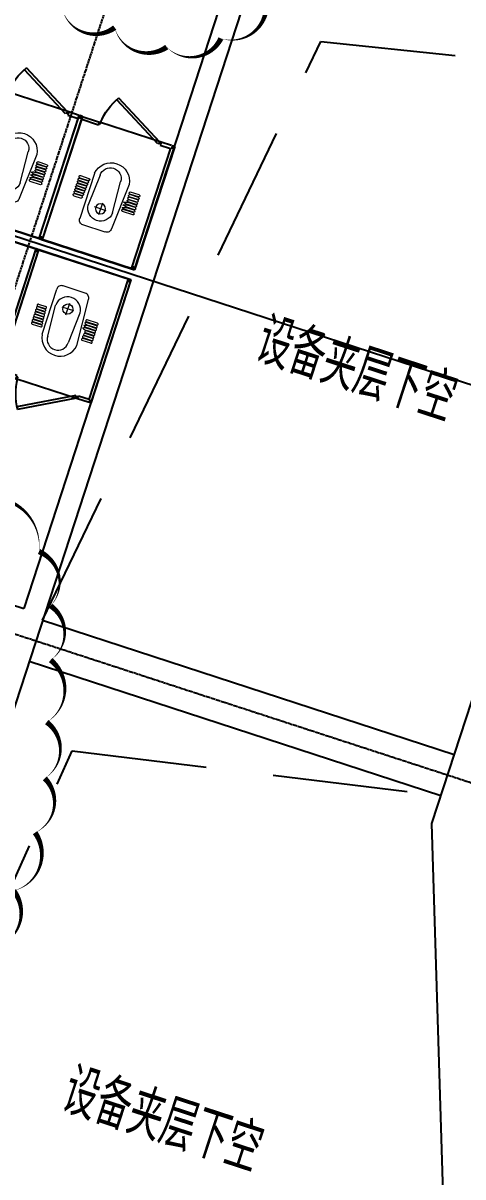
# Model space of a CAD drawing. Header units: millimetres. Extents: x 11639278 to 23698211, y -13072636 to -5537337.
# Drawn here: x 11845682 to 11849755, y -6343850 to -6333166 of the extents above; entities that cross this region are included whole.
import ezdxf
from ezdxf.enums import TextEntityAlignment as Align

# ---------------------------------------------------------------- set-up
doc = ezdxf.new("R2010")
doc.units = ezdxf.units.MM
doc.header["$LTSCALE"] = 10
for name, pattern in [('A2-RD-F1（少）$0$AUDIT_I_130807214254-2', [0]), ('A2-RG-AXIS$0$CENTER', [2, 1.25, -0.25, 0.25, -0.25]), ('A2-RG-AXIS$0$DOTE', [2.42, 2, -0.2, 0.02, -0.2]), ('A2-RI-F1$0$HIDDEN', [0.375, 0.25, -0.125])]:
    doc.linetypes.add(name, pattern=pattern)
for name, color, linetype in [('A2-RD-F1（少）$0$A-1-1-X-toilel$0$A-FIXT', 55, 'Continuous'), ('A2-RD-F1（少）$0$B1-WC-FIXT', 55, 'A2-RD-F1（少）$0$AUDIT_I_130807214254-2'), ('A2-RG-AXIS$0$A-GRID', 1, 'A2-RG-AXIS$0$CENTER'), ('A2-RI-F1$0$A-BEAM-PLAN-C', 2, 'Continuous'), ('A2-RI-F1$0$A-SYMB-AREA', 4, 'Continuous'), ('A2-RI-F1$0$A-SYMB-NAME', 4, 'Continuous'), ('A2-RI-F1$0$A-SYMB-VOID', 35, 'Continuous'), ('A2-RI-F1$0$A-WALL', 7, 'Continuous'), ('A2-RI-F1$0$an-flor-strs-trds', 1, 'Continuous')]:
    doc.layers.add(name, color=color, linetype=linetype)
doc.styles.add('A2-RI-F1$0$ECADI', font='hzs.shx', dxfattribs={"width": 0.7, "bigfont": 'hztxt.shx'})

# ---------------------------------------------------------------- blocks, each defined once
blk = doc.blocks.new('A2-RI-F1$0$5erhfh')
at = {"layer": 'A2-RI-F1$0$A-SYMB-AREA', "style": 'A2-RI-F1$0$ECADI', "width": 0.7}
blk.add_attdef('340M2', text='', height=2.5, dxfattribs=at).set_placement((0, 1.25), align=Align.MIDDLE_LEFT)
at = {"layer": 'A2-RI-F1$0$A-SYMB-NAME', "style": 'A2-RI-F1$0$ECADI', "width": 0.7}
blk.add_attdef('CHINESENAME', (-12.29, 3.09), '', height=4.5, dxfattribs=at)
blk = doc.blocks.new('A2-RI-F1')
at = {"layer": 'A2-RI-F1$0$A-BEAM-PLAN-C'}
for p, q in [((11845862.3, -6338695.2), (11849673.6, -6339937.4)), ((11845738.4, -6339075.5), (11849549.2, -6340317.6))]:
    blk.add_line(p, q, dxfattribs=at)
at = {"layer": 'A2-RI-F1$0$A-SYMB-VOID', "linetype": 'A2-RI-F1$0$HIDDEN', "ltscale": 500}
for points in [[(11845862.3, -6338695.2), (11848439.5, -6333337.5), (11851779.8, -6333682.2)], [(11843694.3, -6345347), (11846135.5, -6339904), (11849549.2, -6340317.6)]]:
    blk.add_lwpolyline(points, dxfattribs=at)
at = {"layer": 'A2-RI-F1$0$A-WALL'}
for p, q in [((11847985.1, -6332182.4), (11842623.9, -6348630.8)), ((11847795, -6332120.4), (11846710.3, -6335448.1)), ((11846710.3, -6335448.1), (11843258.9, -6334323.1)), ((11846679.3, -6335543.2), (11843227.9, -6334418.2)), ((11846679.3, -6335543.2), (11845687.7, -6338585.5)), ((11844309.2, -6338136.2), (11845687.7, -6338585.5))]:
    blk.add_line(p, q, dxfattribs=at)
at = {"layer": 'A2-RI-F1$0$an-flor-strs-trds'}
blk.add_lwpolyline([(11857710.6, -6325774.6), (11854689.4, -6329629.9), (11854741, -6329758.5), (11854505, -6329573.2), (11854556.6, -6329701.8), (11852027.8, -6332921), (11850778.5, -6336753.9), (11850871, -6336857), (11850585.9, -6336763.7), (11850678.4, -6336866.9), (11849463.9, -6340578.2), (11849594.2, -6344802.2), (11849476.4, -6344875.1), (11849776.3, -6344865.9), (11849658.4, -6344938.8), (11849804.2, -6349850.7)], dxfattribs=at)
at = {"layer": 'Defpoints', "color": 3, "linetype": 'Continuous'}
blk.add_line((11881898.7, -6346970), (11828646, -6329612.7), dxfattribs=at)
at = {"layer": 'Defpoints'}
for points in [[(11846048.9, -6333047, 0, 50, 0.5205671), (11846530.6, -6333207.5, 0, 50, 0.5205671), (11846530.6, -6333207.5, 0, 50, 0.5205671), (11847012.3, -6333388, 0, 50, 0.5205671), (11847012.3, -6333388, 0, 50, 0.5205671), (11847514.1, -6333307.8, 0, 50, 0.5205671), (11847514.1, -6333307.8, 0, 50, 0.5205671), (11847935.7, -6332986.8, 0, 50, 0.5205671)], [(11845434, -6341721.3, 0, 50, 0.5205671), (11845595.7, -6341200.7, 0, 50, 0.5205671)], [(11845595.7, -6341200.7, 0, 50, 0.5205671), (11845793.3, -6340662.2, 0, 50, 0.5205671), (11845793.3, -6340662.2, 0, 50, 0.5205671), (11845883.1, -6340159.5, 0, 50, 0.5205671), (11845883.1, -6340159.5, 0, 50, 0.5205671), (11845901.1, -6339638.9, 0, 50, 0.5205671), (11845901.1, -6339638.9, 0, 50, 0.5205671), (11845937, -6339064.4, 0, 50, 0.5205671), (11845937, -6339064.4, 0, 50, 0.5205671), (11845937, -6338561.7, 0, 50, 0.5205671), (11845937, -6338561.7, 0, 50, 0.5205671), (11845829.2, -6338059.1, 0, 50, 0.5205671), (11845829.2, -6338059.1, 0, 50, 0.5205671), (11845290.3, -6337574.4, 0, 50, 0.5205671)]]:
    blk.add_lwpolyline(points, format="xyseb", dxfattribs=at)
ref = blk.add_blockref('A2-RI-F1$0$5erhfh', (11848877.8, -6336966.8), dxfattribs=dict(xscale=100.0000000002661, yscale=100.0000000002661, zscale=100.0000000002661, rotation=341.9467459264774))
ref.add_attrib('CHINESENAME', '设备夹层下空', (11847804.9, -6336292.3), dxfattribs={"layer": 'A2-RI-F1$0$A-SYMB-NAME', "height": 450, "rotation": 341.94675, "style": 'A2-RI-F1$0$ECADI', "width": 0.7})
ref = blk.add_blockref('A2-RI-F1$0$5erhfh', (11847082.8, -6343914.8), dxfattribs=dict(xscale=100.0000000002661, yscale=100.0000000002661, zscale=100.0000000002661, rotation=341.9467459264774))
ref.add_attrib('CHINESENAME', '设备夹层下空', (11846009.9, -6343240.3), dxfattribs={"layer": 'A2-RI-F1$0$A-SYMB-NAME', "height": 450, "rotation": 341.94675, "style": 'A2-RI-F1$0$ECADI', "width": 0.7})
blk = doc.blocks.new('A2-RG-AXIS')
at = {"layer": 'A2-RG-AXIS$0$A-GRID', "linetype": 'A2-RG-AXIS$0$DOTE'}
for p, q in [((11852707, -6313824), (11839546.1, -6354201.2)), ((11836628.7, -6335895.9), (11874589.4, -6348268.9))]:
    blk.add_line(p, q, dxfattribs=at)
blk = doc.blocks.new('A2-RD-F1（少）$0$BI-W-db')
at = {"layer": 'A2-RD-F1（少）$0$A-1-1-X-toilel$0$A-FIXT'}
for points in [[(-10400, 6726), (-10370, 6726), (-10400, 6756), (-10370, 6756)], [(-9230, 6726), (-9200, 6726), (-9230, 6756), (-9200, 6756)], [(-10400, 5826), (-10370, 5826), (-10400, 5856), (-10370, 5856)], [(-9230, 5826), (-9200, 5826), (-9230, 5856), (-9200, 5856)]]:
    blk.add_trace(points, dxfattribs=at)
at = {"layer": 'A2-RD-F1（少）$0$B1-WC-FIXT'}
for p, q in [((-10400, 6756), (-10400, 6730)), ((-9200, 6756), (-10400, 6756)), ((-10400, 5851), (-10400, 6756)), ((-9200, 6756), (-9200, 6730)), ((-10400, 6726), (-9225, 6726)), ((-9230, 6624), (-9230, 6726)), ((-9200, 6726), (-9200, 6624)), ((-9200, 6624), (-9230, 6624)), ((-9203, 6613), (-9225, 6599)), ((-9225, 6599), (-8955, 6113)), ((-9203, 6613), (-8933, 6126)), ((-9230, 6024), (-9230, 5851)), ((-9230, 6024), (-9200, 6024)), ((-9200, 5826), (-9200, 6024)), ((-9225, 5856), (-10400, 5856)), ((-10400, 5851), (-10400, 5826)), ((-10400, 5826), (-10400, 5851)), ((-10400, 5826), (-9200, 5826))]:
    blk.add_line(p, q, dxfattribs=at)
at = {"layer": 'A2-RD-F1（少）$0$B1-WC-FIXT', "lineweight": 13}
for p, q in [((-9912, 6592), (-9912, 6592)), ((-9902, 6582), (-9902, 6482)), ((-9897, 6582), (-9897, 6480)), ((-9887, 6592), (-9887, 6592)), ((-9877, 6582), (-9877, 6510)), ((-9872, 6582), (-9872, 6508)), ((-9862, 6592), (-9862, 6592)), ((-9852, 6582), (-9852, 6508)), ((-9847, 6582), (-9847, 6506)), ((-9837, 6592), (-9837, 6592)), ((-9827, 6582), (-9827, 6506)), ((-9822, 6582), (-9822, 6504)), ((-9812, 6592), (-9812, 6592)), ((-9802, 6582), (-9802, 6504)), ((-9797, 6582), (-9797, 6502)), ((-9787, 6592), (-9787, 6592)), ((-9777, 6582), (-9777, 6502)), ((-9772, 6582), (-9772, 6500)), ((-9762, 6592), (-9762, 6592)), ((-9752, 6582), (-9752, 6500)), ((-9747, 6582), (-9747, 6498)), ((-9737, 6592), (-9737, 6592)), ((-9727, 6582), (-9727, 6498)), ((-9666, 6465), (-10105, 6435)), ((-9912, 6472), (-9912, 6472)), ((-9887, 6472), (-9887, 6472)), ((-9887, 6470), (-9887, 6470)), ((-9862, 6472), (-9862, 6472)), ((-9862, 6468), (-9862, 6468)), ((-9837, 6466), (-9837, 6466)), ((-9812, 6494), (-9812, 6494)), ((-9787, 6492), (-9787, 6492)), ((-9762, 6490), (-9762, 6490)), ((-9737, 6488), (-9737, 6488)), ((-10152, 6389), (-10152, 6172)), ((-9962, 6399), (-9666, 6381)), ((-9962, 6338), (-9962, 6224)), ((-9905, 6281), (-10019, 6281)), ((-9666, 6127), (-10105, 6127)), ((-9666, 6181), (-9962, 6162)), ((-9887, 6091), (-9887, 6091)), ((-9887, 6091), (-9887, 6091)), ((-9862, 6093), (-9862, 6093)), ((-9862, 6093), (-9862, 6093)), ((-9837, 6095), (-9837, 6095)), ((-9837, 6095), (-9837, 6095)), ((-9812, 6097), (-9812, 6097)), ((-9812, 6097), (-9812, 6097)), ((-9787, 6099), (-9787, 6099)), ((-9787, 6099), (-9787, 6099)), ((-9772, 6009), (-9772, 6091)), ((-9772, 6009), (-9772, 6091)), ((-9762, 6101), (-9762, 6101)), ((-9762, 6101), (-9762, 6101)), ((-9752, 6009), (-9752, 6091)), ((-9752, 6009), (-9752, 6091)), ((-9747, 6009), (-9747, 6093)), ((-9747, 6009), (-9747, 6093)), ((-9737, 6103), (-9737, 6103)), ((-9737, 6103), (-9737, 6103)), ((-9727, 6009), (-9727, 6093)), ((-9727, 6009), (-9727, 6093)), ((-9922, 6009), (-9922, 6079)), ((-9922, 6009), (-9922, 6079)), ((-9912, 6089), (-9912, 6089)), ((-9912, 6089), (-9912, 6089)), ((-9912, 5999), (-9912, 5999)), ((-9912, 5999), (-9912, 5999)), ((-9902, 6009), (-9902, 6079)), ((-9902, 6009), (-9902, 6079)), ((-9897, 6009), (-9897, 6081)), ((-9897, 6009), (-9897, 6081)), ((-9887, 6089), (-9887, 6089)), ((-9887, 6089), (-9887, 6089)), ((-9887, 5999), (-9887, 5999)), ((-9887, 5999), (-9887, 5999)), ((-9877, 6009), (-9877, 6081)), ((-9877, 6009), (-9877, 6081)), ((-9872, 6009), (-9872, 6083)), ((-9872, 6009), (-9872, 6083)), ((-9862, 6089), (-9862, 6089)), ((-9862, 6089), (-9862, 6089)), ((-9862, 5999), (-9862, 5999)), ((-9862, 5999), (-9862, 5999)), ((-9852, 6009), (-9852, 6083)), ((-9852, 6009), (-9852, 6083)), ((-9847, 6009), (-9847, 6085)), ((-9847, 6009), (-9847, 6085)), ((-9837, 5999), (-9837, 5999)), ((-9837, 5999), (-9837, 5999)), ((-9827, 6009), (-9827, 6085)), ((-9827, 6009), (-9827, 6085)), ((-9822, 6009), (-9822, 6087)), ((-9822, 6009), (-9822, 6087)), ((-9812, 5999), (-9812, 5999)), ((-9812, 5999), (-9812, 5999)), ((-9802, 6009), (-9802, 6087)), ((-9802, 6009), (-9802, 6087)), ((-9797, 6009), (-9797, 6089)), ((-9797, 6009), (-9797, 6089)), ((-9787, 5999), (-9787, 5999)), ((-9787, 5999), (-9787, 5999)), ((-9777, 6009), (-9777, 6089)), ((-9777, 6009), (-9777, 6089)), ((-9762, 5999), (-9762, 5999)), ((-9762, 5999), (-9762, 5999)), ((-9737, 5999), (-9737, 5999)), ((-9737, 5999), (-9737, 5999))]:
    blk.add_line(p, q, dxfattribs=at)
at = {"layer": 'A2-RD-F1（少）$0$B1-WC-FIXT', "color": 3}
blk.add_line((-9200, 6624), (-9200, 6024), dxfattribs=at)
at = {"layer": 'A2-RD-F1（少）$0$B1-WC-FIXT', "lineweight": 13}
blk.add_lwpolyline([(-9922, 6582), (-9922, 6482)], dxfattribs=at)
at = {"layer": 'A2-RD-F1（少）$0$B1-WC-FIXT'}
for points in [[(-9214, 6623), (-9214, 6613), (-9203, 6613), (-9203, 6623)], [(-9203, 6024), (-9203, 6036), (-9214, 6036), (-9214, 6024)]]:
    blk.add_lwpolyline(points, dxfattribs=at)
at = {"layer": 'A2-RD-F1（少）$0$B1-WC-FIXT', "lineweight": 13}
blk.add_circle((-9962, 6281), 47.1, dxfattribs=at)
for centre, radius, start, end in [((-9912, 6582), 10, 90, 180), ((-9912, 6582), 10, 0, 90), ((-9887, 6582), 10, 90, 180), ((-9887, 6582), 10, 0, 90), ((-9862, 6582), 10, 90, 180), ((-9862, 6582), 10, 0, 90), ((-9837, 6582), 10, 90, 180), ((-9837, 6582), 10, 0, 90), ((-9812, 6582), 10, 90, 180), ((-9812, 6582), 10, 0, 90), ((-9787, 6582), 10, 90, 180), ((-9787, 6582), 10, 0, 90), ((-9762, 6582), 10, 90, 180), ((-9762, 6582), 10, 0, 90), ((-9737, 6582), 10, 90, 180), ((-9737, 6582), 10, 0, 90), ((-10108, 6391), 43.8, 85.1451, 182.4127), ((-9912, 6482), 10, 180, 270), ((-9912, 6482), 10, 270, 0), ((-9887, 6480), 10, 180, 270), ((-9951, 6507), 73.7, 329.719, 2.1386), ((-9798, 6505), 73.7, 177.8589, 210.2789), ((-9926, 6505), 73.7, 329.719, 2.1386), ((-9773, 6503), 73.7, 177.8589, 210.2789), ((-9901, 6503), 73.7, 329.719, 2.1386), ((-9812, 6504), 10, 180, 270), ((-9812, 6504), 10, 270, 0), ((-9787, 6502), 10, 180, 270), ((-9787, 6502), 10, 270, 0), ((-9762, 6500), 10, 180, 270), ((-9762, 6500), 10, 270, 0), ((-9737, 6498), 10, 180, 270), ((-9737, 6498), 10, 270, 0), ((-9687, 6296), 170, 277.271, 82.7287), ((-9956, 6281), 119, 93.0487, 266.9513), ((-9667, 6281), 100, 270.775, 89.225), ((-10108, 6170), 43.8, 177.5873, 274.8549), ((-9887, 6081), 10, 90, 180), ((-9887, 6081), 10, 90, 180), ((-9887, 6081), 10, 0, 90), ((-9887, 6081), 10, 0, 90), ((-9862, 6083), 10, 90, 180), ((-9862, 6083), 10, 90, 180), ((-9862, 6083), 10, 0, 90), ((-9862, 6083), 10, 0, 90), ((-9837, 6085), 10, 90, 180), ((-9837, 6085), 10, 90, 180), ((-9837, 6085), 10, 0, 90), ((-9837, 6085), 10, 0, 90), ((-9812, 6087), 10, 90, 180), ((-9812, 6087), 10, 90, 180), ((-9812, 6087), 10, 0, 90), ((-9812, 6087), 10, 0, 90), ((-9787, 6089), 10, 90, 180), ((-9787, 6089), 10, 90, 180), ((-9787, 6089), 10, 0, 90), ((-9787, 6089), 10, 0, 90), ((-9762, 6091), 10, 90, 180), ((-9762, 6091), 10, 90, 180), ((-9762, 6091), 10, 0, 90), ((-9762, 6091), 10, 0, 90), ((-9737, 6093), 10, 90, 180), ((-9737, 6093), 10, 90, 180), ((-9737, 6093), 10, 0, 90), ((-9737, 6093), 10, 0, 90), ((-9912, 6079), 10, 90, 180), ((-9912, 6079), 10, 90, 180), ((-9912, 6009), 10, 180, 270), ((-9912, 6009), 10, 180, 270), ((-9912, 6079), 10, 0, 90), ((-9912, 6079), 10, 0, 90), ((-9912, 6009), 10, 270, 0), ((-9912, 6009), 10, 270, 0), ((-9887, 6009), 10, 180, 270), ((-9887, 6009), 10, 180, 270), ((-9887, 6009), 10, 270, 0), ((-9887, 6009), 10, 270, 0), ((-9862, 6009), 10, 180, 270), ((-9862, 6009), 10, 180, 270), ((-9862, 6009), 10, 270, 0), ((-9862, 6009), 10, 270, 0), ((-9837, 6009), 10, 180, 270), ((-9837, 6009), 10, 180, 270), ((-9837, 6009), 10, 270, 0), ((-9837, 6009), 10, 270, 0), ((-9812, 6009), 10, 180, 270), ((-9812, 6009), 10, 180, 270), ((-9812, 6009), 10, 270, 0), ((-9812, 6009), 10, 270, 0), ((-9787, 6009), 10, 180, 270), ((-9787, 6009), 10, 180, 270), ((-9787, 6009), 10, 270, 0), ((-9787, 6009), 10, 270, 0), ((-9762, 6009), 10, 180, 270), ((-9762, 6009), 10, 180, 270), ((-9762, 6009), 10, 270, 0), ((-9762, 6009), 10, 270, 0), ((-9737, 6009), 10, 180, 270), ((-9737, 6009), 10, 180, 270), ((-9737, 6009), 10, 270, 0), ((-9737, 6009), 10, 270, 0)]:
    blk.add_arc(centre, radius, start, end, dxfattribs=at)
at = {"layer": 'A2-RD-F1（少）$0$B1-WC-FIXT'}
blk.add_arc((-9239, 6594), 560, 273.7719, 303.231, dxfattribs=at)
blk = doc.blocks.new('A2-RD-F1（少）')
at = {"layer": 'A2-RD-F1（少）$0$A-1-1-X-toilel$0$A-FIXT', "xscale": -0.9999999999999989, "rotation": 251.9461059618048}
for p in [(11842659, -6323189), (11843514, -6323468)]:
    blk.add_blockref('A2-RD-F1（少）$0$BI-W-db', p, dxfattribs=at)
at = {"layer": 'A2-RD-F1（少）$0$A-1-1-X-toilel$0$A-FIXT', "rotation": 251.9479750248957}
for p in [(11836182, -6343060), (11837038, -6343339)]:
    blk.add_blockref('A2-RD-F1（少）$0$BI-W-db', p, dxfattribs=at)

msp = doc.modelspace()

# ---------------------------------------------------------------- block references
for name in ['A2-RI-F1', 'A2-RG-AXIS', 'A2-RD-F1（少）']:
    msp.add_blockref(name, (0, 0))

doc.saveas('drawing.dxf')
